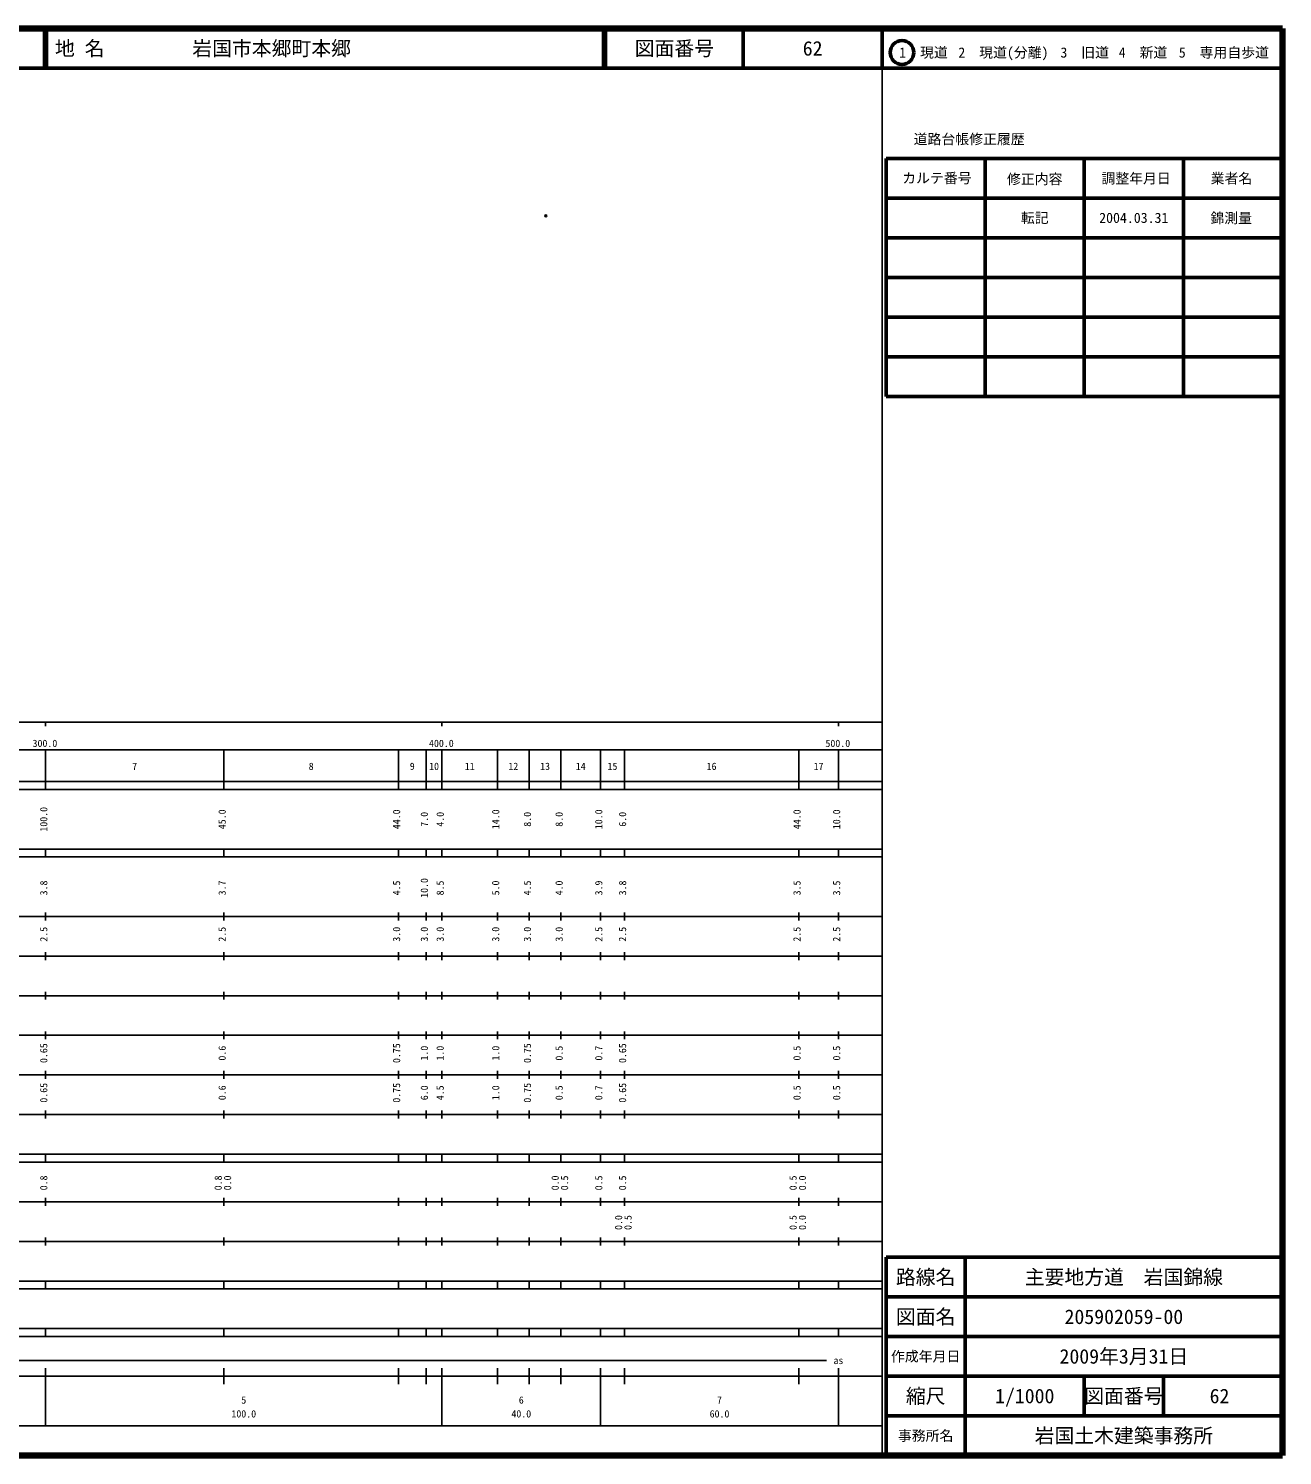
# Model space of a CAD drawing. Units: millimetres on the paper. Extents: x 40 to 680, y 20 to 380.
# Drawn here: x 363.7 to 680, y 20 to 380 of the extents above; entities that cross this region are included whole.
import ezdxf
from ezdxf.enums import TextEntityAlignment as Align

# ---------------------------------------------------------------- set-up
doc = ezdxf.new("R2010")
doc.units = ezdxf.units.MM
doc.header["$PDMODE"] = 32
doc.header["$PDSIZE"] = 0.5
doc.layers.add('M-OTRS', color=6, linetype='Continuous')
doc.layers.add('M-TTL-TXT', color=7, linetype='Continuous')
for name, color, linetype, lineweight in [('M-TTL', 2, 'Continuous', 140), ('M-TTL-BAND', 7, 'Continuous', 25), ('M-TTL-FRAM', 2, 'Continuous', 50), ('M-TTL-LINE', 7, 'Continuous', 50)]:
    doc.layers.add(name, color=color, linetype=linetype, lineweight=lineweight)
doc.styles.add('ＭＳ ゴシック', font='')
doc.styles.get('ＭＳ ゴシック').set_extended_font_data('MS Gothic')

msp = doc.modelspace()

# ---------------------------------------------------------------- linework, layer by layer
at = {"layer": 'M-OTRS'}
msp.add_point((494.166, 332.765), dxfattribs=at)
at = {"layer": 'M-TTL'}
for p, q in [((680, 380), (40, 380)), ((680, 20), (680, 380)), ((40, 20), (680, 20))]:
    msp.add_line(p, q, dxfattribs=at)
at = {"layer": 'M-TTL-BAND'}
for p, q in [((579, 20), (579, 370)), ((40, 205), (579, 205)), ((368, 205), (368, 204)), ((468, 205), (468, 204)), ((568, 205), (568, 204)), ((68, 198), (579, 198)), ((368, 188), (368, 198)), ((413, 188), (413, 198)), ((457, 188), (457, 198)), ((464, 188), (464, 198)), ((468, 188), (468, 198)), ((482, 188), (482, 198)), ((490, 188), (490, 198)), ((498, 188), (498, 198)), ((508, 188), (508, 198)), ((514, 188), (514, 198)), ((558, 188), (558, 198)), ((568, 188), (568, 198)), ((40, 190), (579, 190)), ((40, 188), (579, 188)), ((40, 173), (579, 173)), ((368, 171), (368, 173)), ((413, 171), (413, 173)), ((457, 171), (457, 173)), ((464, 171), (464, 173)), ((468, 171), (468, 173)), ((482, 171), (482, 173)), ((490, 171), (490, 173)), ((498, 171), (498, 173)), ((508, 171), (508, 173)), ((514, 171), (514, 173)), ((558, 171), (558, 173)), ((568, 171), (568, 173)), ((40, 171), (579, 171)), ((40, 156), (579, 156)), ((368, 155), (368, 157)), ((413, 155), (413, 157)), ((457, 155), (457, 157)), ((464, 155), (464, 157)), ((468, 155), (468, 157)), ((482, 155), (482, 157)), ((490, 155), (490, 157)), ((498, 155), (498, 157)), ((508, 155), (508, 157)), ((514, 155), (514, 157)), ((558, 155), (558, 157)), ((568, 155), (568, 157)), ((46, 146), (579, 146)), ((368, 145), (368, 147)), ((413, 145), (413, 147)), ((457, 145), (457, 147)), ((464, 145), (464, 147)), ((468, 145), (468, 147)), ((482, 145), (482, 147)), ((490, 145), (490, 147)), ((498, 145), (498, 147)), ((508, 145), (508, 147)), ((514, 145), (514, 147)), ((558, 145), (558, 147)), ((568, 145), (568, 147)), ((368, 135), (368, 137)), ((413, 135), (413, 137)), ((457, 135), (457, 137)), ((464, 135), (464, 137)), ((468, 135), (468, 137)), ((482, 135), (482, 137)), ((490, 135), (490, 137)), ((498, 135), (498, 137)), ((508, 135), (508, 137)), ((514, 135), (514, 137)), ((558, 135), (558, 137)), ((568, 135), (568, 137)), ((52, 136), (579, 136)), ((46, 126), (579, 126)), ((368, 125), (368, 127)), ((413, 125), (413, 127)), ((457, 125), (457, 127)), ((464, 125), (464, 127)), ((468, 125), (468, 127)), ((482, 125), (482, 127)), ((490, 125), (490, 127)), ((498, 125), (498, 127)), ((508, 125), (508, 127)), ((514, 125), (514, 127)), ((558, 125), (558, 127)), ((568, 125), (568, 127)), ((52, 116), (579, 116)), ((368, 115), (368, 117)), ((413, 115), (413, 117)), ((457, 115), (457, 117)), ((464, 115), (464, 117)), ((468, 115), (468, 117)), ((482, 115), (482, 117)), ((490, 115), (490, 117)), ((498, 115), (498, 117)), ((508, 115), (508, 117)), ((514, 115), (514, 117)), ((558, 115), (558, 117)), ((568, 115), (568, 117)), ((46, 106), (579, 106)), ((368, 105), (368, 107)), ((413, 105), (413, 107)), ((457, 105), (457, 107)), ((464, 105), (464, 107)), ((468, 105), (468, 107)), ((482, 105), (482, 107)), ((490, 105), (490, 107)), ((498, 105), (498, 107)), ((508, 105), (508, 107)), ((514, 105), (514, 107)), ((558, 105), (558, 107)), ((568, 105), (568, 107)), ((40, 96), (579, 96)), ((40, 94), (579, 94)), ((368, 94), (368, 96)), ((413, 94), (413, 96)), ((457, 94), (457, 96)), ((464, 94), (464, 96)), ((468, 94), (468, 96)), ((482, 94), (482, 96)), ((490, 94), (490, 96)), ((498, 94), (498, 96)), ((508, 94), (508, 96)), ((514, 94), (514, 96)), ((558, 94), (558, 96)), ((568, 94), (568, 96)), ((49, 84), (579, 84)), ((368, 83), (368, 85)), ((413, 83), (413, 85)), ((457, 83), (457, 85)), ((464, 83), (464, 85)), ((468, 83), (468, 85)), ((482, 83), (482, 85)), ((490, 83), (490, 85)), ((498, 83), (498, 85)), ((508, 83), (508, 85)), ((514, 83), (514, 85)), ((558, 83), (558, 85)), ((568, 83), (568, 85)), ((40, 74), (579, 74)), ((368, 73), (368, 75)), ((413, 73), (413, 75)), ((457, 73), (457, 75)), ((464, 73), (464, 75)), ((468, 73), (468, 75)), ((482, 73), (482, 75)), ((490, 73), (490, 75)), ((498, 73), (498, 75)), ((508, 73), (508, 75)), ((514, 73), (514, 75)), ((558, 73), (558, 75)), ((568, 73), (568, 75)), ((40, 64), (579, 64)), ((40, 62), (579, 62)), ((368, 62), (368, 64)), ((413, 62), (413, 64)), ((457, 62), (457, 64)), ((464, 62), (464, 64)), ((468, 62), (468, 64)), ((482, 62), (482, 64)), ((490, 62), (490, 64)), ((498, 62), (498, 64)), ((508, 62), (508, 64)), ((514, 62), (514, 64)), ((558, 62), (558, 64)), ((568, 62), (568, 64)), ((40, 52), (579, 52)), ((368, 50), (368, 52)), ((413, 50), (413, 52)), ((457, 50), (457, 52)), ((464, 50), (464, 52)), ((468, 50), (468, 52)), ((482, 50), (482, 52)), ((490, 50), (490, 52)), ((498, 50), (498, 52)), ((508, 50), (508, 52)), ((514, 50), (514, 52)), ((558, 50), (558, 52)), ((568, 50), (568, 52)), ((40, 50), (579, 50)), ((71, 44), (565, 44)), ((40, 40), (579, 40)), ((368, 27.5), (368, 42)), ((413, 38), (413, 42)), ((457, 38), (457, 42)), ((464, 38), (464, 42)), ((468, 27.5), (468, 42)), ((482, 38), (482, 42)), ((490, 38), (490, 42)), ((498, 38), (498, 42)), ((508, 27.5), (508, 42)), ((514, 38), (514, 42)), ((558, 38), (558, 42)), ((568, 27.5), (568, 42)), ((68, 27.5), (579, 27.5))]:
    msp.add_line(p, q, dxfattribs=at)
at = {"layer": 'M-TTL-FRAM'}
for p, q in [((580, 347.197), (580, 287.197)), ((580, 347.197), (680, 347.197)), ((580, 287.197), (680, 287.197)), ((680, 70), (580, 70)), ((580, 70), (580, 20))]:
    msp.add_line(p, q, dxfattribs=at)
at = {"layer": 'M-TTL-LINE'}
for p, q in [((367.75, 380), (367.75, 370)), ((368.25, 380), (368.25, 370)), ((508.747, 380), (508.747, 370)), ((509.247, 380), (509.247, 370)), ((543.997, 380), (543.997, 370)), ((579, 380), (579, 370)), ((40, 370), (680, 370)), ((605, 347.197), (605, 287.197)), ((630, 347.197), (630, 287.197)), ((655, 347.197), (655, 287.197)), ((580, 337.197), (680, 337.197)), ((580, 327.197), (680, 327.197)), ((580, 317.197), (680, 317.197)), ((580, 307.197), (680, 307.197)), ((580, 297.197), (680, 297.197)), ((600, 70), (600, 20)), ((680, 60), (580, 60)), ((680, 50), (580, 50)), ((680, 40), (580, 40)), ((630, 40), (630, 30)), ((650, 40), (650, 30)), ((680, 30), (580, 30))]:
    msp.add_line(p, q, dxfattribs=at)
msp.add_circle((584.031, 373.958), 3, dxfattribs=at)

# ---------------------------------------------------------------- texts
at = {"layer": 'M-TTL-BAND', "style": 'ＭＳ ゴシック'}
for s, p in [('300.0', (367.844, 198.195)), ('400.0', (467.844, 198.195)), ('500.0', (567.844, 198.195)), ('7', (390.5, 192.405)), ('8', (435, 192.405)), ('9', (460.5, 192.405)), ('10', (466, 192.405)), ('11', (475, 192.405)), ('12', (486, 192.405)), ('13', (494, 192.405)), ('14', (503, 192.405)), ('15', (511, 192.405)), ('16', (536, 192.405)), ('17', (563, 192.405)), ('as', (568, 42.5)), ('5', (418, 32.523)), ('6', (488, 32.523)), ('7', (538, 32.523)), ('100.0', (418, 29.033)), ('40.0', (488, 29.033)), ('60.0', (538, 29.033))]:
    msp.add_text(s, height=1.833, dxfattribs=at).set_placement(p, align=Align.BOTTOM_CENTER)
for s, p in [('100.0', (369, 180.5)), ('45.0', (414, 180.5)), ('44.0', (458, 180.5)), ('7.0', (465, 180.5)), ('4.0', (469, 180.5)), ('14.0', (483, 180.5)), ('8.0', (491, 180.5)), ('8.0', (499, 180.5)), ('10.0', (509, 180.5)), ('6.0', (515, 180.5)), ('44.0', (559, 180.5)), ('10.0', (569, 180.5)), ('3.8', (369, 163.174)), ('3.7', (414, 163.174)), ('4.5', (458, 163.174)), ('10.0', (465, 163.174)), ('8.5', (469, 163.174)), ('5.0', (483, 163.174)), ('4.5', (491, 163.174)), ('4.0', (499, 163.174)), ('3.9', (509, 163.174)), ('3.8', (515, 163.174)), ('3.5', (559, 163.174)), ('3.5', (569, 163.174)), ('2.5', (369, 151.5)), ('2.5', (414, 151.5)), ('3.0', (458, 151.5)), ('3.0', (465, 151.5)), ('3.0', (469, 151.5)), ('3.0', (483, 151.5)), ('3.0', (491, 151.5)), ('3.0', (499, 151.5)), ('2.5', (509, 151.5)), ('2.5', (515, 151.5)), ('2.5', (559, 151.5)), ('2.5', (569, 151.5)), ('0.65', (369, 121.5)), ('0.6', (414, 121.5)), ('0.75', (458, 121.5)), ('1.0', (465, 121.5)), ('1.0', (469, 121.5)), ('1.0', (483, 121.5)), ('0.75', (491, 121.5)), ('0.5', (499, 121.5)), ('0.7', (509, 121.5)), ('0.65', (515, 121.5)), ('0.5', (559, 121.5)), ('0.5', (569, 121.5)), ('0.65', (369, 111.5)), ('0.6', (414, 111.5)), ('0.75', (458, 111.5)), ('6.0', (465, 111.5)), ('4.5', (469, 111.5)), ('1.0', (483, 111.5)), ('0.75', (491, 111.5)), ('0.5', (499, 111.5)), ('0.7', (509, 111.5)), ('0.65', (515, 111.5)), ('0.5', (559, 111.5)), ('0.5', (569, 111.5)), ('0.8', (369, 88.764)), ('0.8', (413, 88.764)), ('0.0', (415.37, 88.764)), ('0.0', (498, 88.764)), ('0.5', (500.37, 88.764)), ('0.5', (509, 88.764)), ('0.5', (515, 88.764)), ('0.5', (558, 88.764)), ('0.0', (560.37, 88.764)), ('0.0', (514, 78.764)), ('0.5', (516.37, 78.764)), ('0.5', (558, 78.764)), ('0.0', (560.37, 78.764))]:
    msp.add_text(s, height=1.833, rotation=90, dxfattribs=at).set_placement(p, align=Align.BOTTOM_CENTER)
at = {"layer": 'M-TTL-TXT', "style": 'ＭＳ ゴシック'}
for s, p in [('地 名', (370.38, 375)), ('岩国市本郷町本郷', (405.024, 375))]:
    msp.add_text(s, height=3.666, dxfattribs=at).set_placement(p, align=Align.MIDDLE_LEFT)
for s, height, p in [('図面番号', 3.666, (526.622, 375)), ('62', 3.666, (561.497, 375)), ('1\u3000現道', 2.566, (589.448, 373.958)), ('2\u3000現道(分離)', 2.566, (609.619, 373.958)), ('3\u3000旧道', 2.566, (630.121, 373.958)), ('4\u3000新道', 2.566, (644.824, 373.958)), ('5\u3000専用自歩道', 2.566, (665.228, 373.958)), ('道路台帳修正履歴', 2.566, (600.968, 352.113)), ('カルテ番号', 2.566, (592.839, 342.277)), ('修正内容', 2.566, (617.509, 342.023)), ('調整年月日', 2.566, (643.089, 342.197)), ('業者名', 2.566, (667.134, 342.197)), ('転記', 2.566, (617.5, 332.245)), ('2004.03.31', 2.566, (642.5, 332.245)), ('錦測量', 2.566, (667.077, 332.189)), ('路線名', 3.666, (590, 65)), ('路線名', 3.666, (590, 65)), ('主要地方道\u3000岩国錦線', 3.666, (640, 65)), ('図面名', 3.666, (590, 55)), ('図面名', 3.666, (590, 55)), ('205902059-00', 3.666, (640, 55)), ('2009年3月31日', 3.666, (640, 45)), ('作成年月日', 2.566, (590, 45)), ('作成年月日', 2.566, (590, 45)), ('縮尺', 3.666, (590, 35)), ('縮尺', 3.666, (590, 35)), ('1/1000', 3.666, (615, 35)), ('図面番号', 3.666, (640, 35)), ('図面番号', 3.666, (640, 35)), ('62', 3.666, (664.125, 35)), ('事務所名', 2.566, (590, 25)), ('事務所名', 2.566, (590, 25)), ('岩国土木建築事務所', 3.666, (640, 25))]:
    msp.add_text(s, height=height, dxfattribs=at).set_placement(p, align=Align.MIDDLE_CENTER)

doc.saveas('drawing.dxf')
